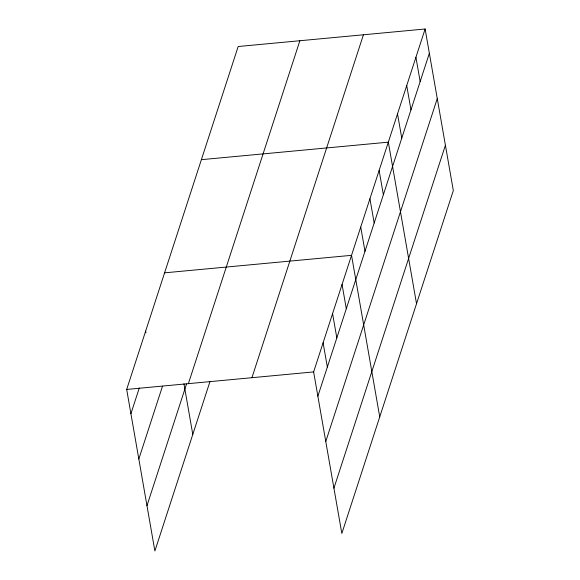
<?xml version="1.0" encoding="UTF-8"?>
<svg xmlns="http://www.w3.org/2000/svg" width="580" height="580" viewBox="0 0 580 580"><rect width="100%" height="100%" fill="white"/><g stroke="black" fill="none" stroke-linecap="round" stroke-linejoin="round"><path stroke-width="0.87" d="M210.069 381.256L154.882 551L126.679 389.434L238.17 46.516L425.118 29L453.321 190.566L341.83 533.484L313.628 371.918L425.118 29M130.921 413.714L139.28 387.991M138.823 459.019L162.516 386.149M146.972 505.695L186.55 383.96M188.377 383.655L299.867 40.738M251.938 377.696L363.428 34.778M317.869 396.198L429.36 53.28M325.771 441.503L437.269 98.585M333.921 488.179L445.411 145.261M201.383 159.674L388.332 142.165L416.527 303.731M164.59 272.839L351.538 255.331L379.733 416.897M126.679 389.434L313.628 371.918M415.925 57.289L420.159 81.57M406.725 85.579L410.966 109.859M397.525 113.876L401.766 138.156M379.132 170.455L383.365 194.735M369.931 198.744L374.173 223.024M360.738 227.034L364.972 251.314M342.062 284.476L346.296 308.756M332.587 313.62L336.82 337.901M323.103 342.773L327.345 367.053M183.954 383.815L192.785 434.405M145.638 331.137L145.935 332.869"/></g></svg>
